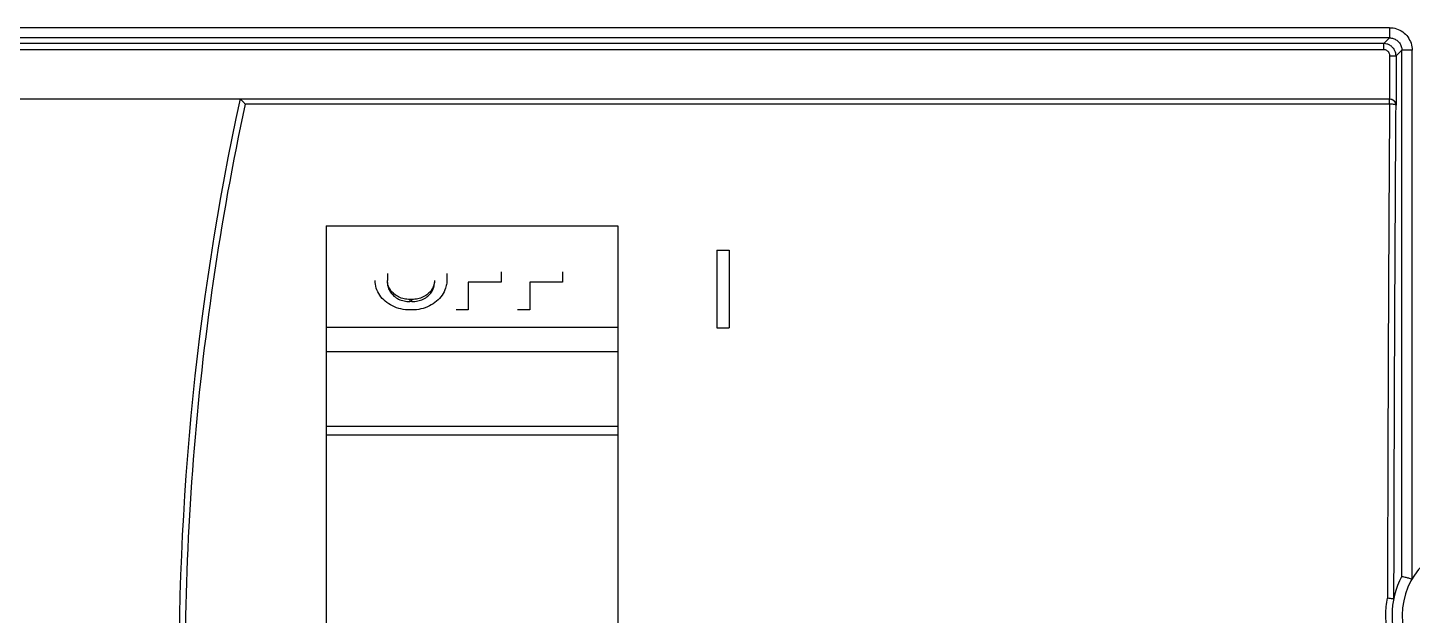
# Model space of a CAD drawing. Extents: x 0 to 607, y 0 to 244.
# Drawn here: x 468.2 to 535.8, y 140.8 to 169.5 of the extents above; entities that cross this region are included whole.
import ezdxf

# ---------------------------------------------------------------- set-up
doc = ezdxf.new("R2010")
doc.units = 0

# ---------------------------------------------------------------- blocks, each defined once
blk = doc.blocks.new('grfgd')
for p, q in [((61525.297, -3281.35), (61435.74, -3281.35)), ((61525.299, -3281.35), (61525.3, -3281.849)), ((61525.3, -3281.849), (61435.74, -3281.849)), ((61525.3, -3281.849), (61525.019, -3282.13)), ((61525.019, -3282.43), (61436.018, -3282.43)), ((61525.019, -3282.13), (61436.021, -3282.13)), ((61525.019, -3282.43), (61525.019, -3282.13)), ((61525.899, -3282.449), (61525.618, -3282.73)), ((61526.399, -3282.449), (61525.899, -3282.449)), ((61525.899, -3308.131), (61525.899, -3282.449)), ((61526.399, -3308.262), (61526.399, -3282.451)), ((61525.318, -3282.73), (61525.618, -3282.73)), ((61525.318, -3284.828), (61525.318, -3282.73)), ((61525.618, -3282.73), (61525.618, -3285.128)), ((61435.439, -3284.828), (61525.299, -3284.828)), ((61525.299, -3285.084), (61469.446, -3285.084)), ((61525.299, -3285.084), (61525.299, -3284.828)), ((61525.599, -3285.128), (61525.618, -3285.128)), ((61473.395, -3291.016), (61473.395, -3336.231)), ((61473.395, -3291.016), (61487.645, -3291.016)), ((61487.645, -3291.016), (61487.645, -3336.231)), ((61492.47, -3292.208), (61492.47, -3296.008)), ((61492.47, -3292.208), (61493.07, -3292.208)), ((61493.07, -3292.208), (61493.07, -3296.008)), ((61476.391, -3293.349), (61476.391, -3293.687)), ((61479.291, -3293.351), (61479.291, -3293.69)), ((61481.941, -3293.268), (61481.941, -3293.775)), ((61484.941, -3293.267), (61484.941, -3293.775)), ((61480.341, -3293.775), (61480.341, -3295.129)), ((61481.941, -3293.775), (61480.341, -3293.775)), ((61483.341, -3293.775), (61483.341, -3295.128)), ((61484.941, -3293.775), (61483.341, -3293.775)), ((61477.491, -3294.617), (61477.491, -3294.724)), ((61477.591, -3294.617), (61477.491, -3294.617)), ((61477.591, -3294.724), (61477.491, -3294.724)), ((61477.591, -3294.724), (61477.591, -3294.617)), ((61477.591, -3295.129), (61477.491, -3295.129)), ((61480.341, -3295.129), (61479.741, -3295.129)), ((61483.341, -3295.128), (61482.741, -3295.128)), ((61487.645, -3295.994), (61473.395, -3295.994)), ((61492.47, -3296.008), (61493.07, -3296.008)), ((61487.645, -3297.175), (61473.395, -3297.175)), ((61487.645, -3300.812), (61473.395, -3300.812)), ((61473.395, -3301.22), (61487.645, -3301.22)), ((61525.898, -3308.132), (61525.898, -3308.132))]:
    blk.add_line(p, q)
for points in [[(61525.899, -3308.131), (61525.899, -3308.131), (61525.899, -3308.131), (61525.899, -3308.131), (61525.899, -3308.131), (61525.899, -3308.131), (61525.898, -3308.131), (61525.898, -3308.132), (61525.898, -3308.132)], [(61525.498, -3309.242), (61525.498, -3309.243), (61525.498, -3309.243), (61525.498, -3309.242), (61525.498, -3309.242), (61525.498, -3309.242), (61525.498, -3309.242), (61525.498, -3309.242), (61525.498, -3309.242), (61525.498, -3309.241)]]:
    blk.add_lwpolyline(points)
for centre, radius, start, end in [((61597.22, -3312.628), 131, 167.74789, 195.0927), ((61529.42, -3310.028), 3.5, 90, 270), ((61529.42, -3310.028), 4, 151.69761, 208.30239)]:
    blk.add_arc(centre, radius, start, end)
for points, knots in [([(61525.297, -3281.35), (61525.411, -3281.35), (61525.642, -3281.385), (61525.955, -3281.543), (61526.205, -3281.793), (61526.363, -3282.107), (61526.399, -3282.338), (61526.399, -3282.451)], [0, 0, 0, 0, 0.340671, 0.687476, 1.036008, 1.382788, 1.724145, 1.724145, 1.724145, 1.724145]), ([(61525.3, -3281.849), (61525.361, -3281.849), (61525.487, -3281.868), (61525.657, -3281.954), (61525.794, -3282.091), (61525.88, -3282.261), (61525.899, -3282.387), (61525.899, -3282.449)], [0, 0, 0, 0, 0.1847388, 0.3739134, 0.5640053, 0.7532752, 0.9383184, 0.9383184, 0.9383184, 0.9383184]), ([(61525.618, -3282.73), (61525.618, -3282.682), (61525.606, -3282.583), (61525.55, -3282.438), (61525.453, -3282.306), (61525.323, -3282.205), (61525.174, -3282.144), (61525.069, -3282.13), (61525.019, -3282.13)], [0, 0, 0, 0, 0.142156, 0.2977724, 0.4607891, 0.6256137, 0.7868498, 0.9386372, 0.9386372, 0.9386372, 0.9386372]), ([(61525.318, -3282.73), (61525.318, -3282.706), (61525.312, -3282.656), (61525.285, -3282.584), (61525.236, -3282.518), (61525.171, -3282.467), (61525.096, -3282.437), (61525.044, -3282.43), (61525.019, -3282.43)], [0, 0, 0, 0, 0.0711985, 0.1490767, 0.2305917, 0.3129727, 0.3935624, 0.4694722, 0.4694722, 0.4694722, 0.4694722]), ([(61469.446, -3285.084), (61468.831, -3287.947), (61467.793, -3293.706), (61466.82, -3302.416), (61466.431, -3311.156), (61466.625, -3319.899), (61467.402, -3328.621), (61468.764, -3337.296), (61470.061, -3343.015), (61470.806, -3345.856)], [0, 0, 0, 0, 8.784619, 17.538219, 26.275587, 35.009909, 43.755075, 52.525371, 61.333757, 61.333757, 61.333757, 61.333757]), ([(61469.206, -3284.828), (61469.228, -3284.828), (61469.27, -3284.894), (61469.352, -3284.966), (61469.413, -3285.044), (61469.446, -3285.084)], [0, 0, 0, 0, 0.0650779, 0.1949253, 0.3517459, 0.3517459, 0.3517459, 0.3517459]), ([(61525.299, -3285.084), (61525.273, -3289.09), (61525.23, -3297.129), (61525.206, -3305.167), (61525.198, -3309.2)], [0, 0, 0, 0, 12.016972, 24.11603, 24.11603, 24.11603, 24.11603]), ([(61525.599, -3285.128), (61525.594, -3285.113), (61525.527, -3285.103), (61525.438, -3285.087), (61525.348, -3285.085), (61525.299, -3285.084)], [0, 0, 0, 0, 0.0492563, 0.1595612, 0.3059499, 0.3059499, 0.3059499, 0.3059499]), ([(61525.305, -3284.828), (61525.341, -3284.828), (61525.407, -3284.84), (61525.493, -3284.887), (61525.559, -3284.952), (61525.604, -3285.034), (61525.617, -3285.097), (61525.618, -3285.128)], [0, 0, 0, 0, 0.1058897, 0.1979548, 0.2888815, 0.3803438, 0.4759372, 0.4759372, 0.4759372, 0.4759372]), ([(61525.449, -3284.869), (61525.494, -3284.894), (61525.571, -3284.971), (61525.599, -3285.077), (61525.599, -3285.128)], [0, 0, 0, 0, 0.1552175, 0.3104991, 0.3104991, 0.3104991, 0.3104991]), ([(61525.599, -3285.128), (61525.582, -3287.796), (61525.551, -3293.142), (61525.517, -3301.18), (61525.503, -3306.551), (61525.498, -3309.242)], [0, 0, 0, 0, 8.001775, 16.039848, 24.11434, 24.11434, 24.11434, 24.11434]), ([(61477.491, -3295.129), (61477.343, -3295.129), (61477.05, -3295.096), (61476.638, -3294.953), (61476.282, -3294.725), (61476.006, -3294.424), (61475.831, -3294.072), (61475.791, -3293.816), (61475.791, -3293.69)], [0, 0, 0, 0, 0.442714, 0.87718, 1.296976, 1.699166, 2.085462, 2.462276, 2.462276, 2.462276, 2.462276]), ([(61477.491, -3294.617), (61477.395, -3294.617), (61477.205, -3294.596), (61476.938, -3294.504), (61476.709, -3294.356), (61476.53, -3294.162), (61476.417, -3293.934), (61476.391, -3293.768), (61476.391, -3293.687)], [0, 0, 0, 0, 0.28723, 0.568172, 0.839135, 1.098727, 1.348473, 1.592842, 1.592842, 1.592842, 1.592842]), ([(61476.391, -3293.793), (61476.391, -3293.875), (61476.417, -3294.04), (61476.53, -3294.269), (61476.709, -3294.462), (61476.938, -3294.61), (61477.205, -3294.703), (61477.395, -3294.724), (61477.491, -3294.724)], [0, 0, 0, 0, 0.244351, 0.494085, 0.753671, 1.024637, 1.305591, 1.592842, 1.592842, 1.592842, 1.592842]), ([(61477.591, -3294.724), (61477.687, -3294.724), (61477.877, -3294.703), (61478.143, -3294.61), (61478.373, -3294.462), (61478.551, -3294.269), (61478.665, -3294.041), (61478.691, -3293.875), (61478.691, -3293.793)], [0, 0, 0, 0, 0.28723, 0.568172, 0.839135, 1.098727, 1.348473, 1.592842, 1.592842, 1.592842, 1.592842]), ([(61479.284, -3293.817), (61479.275, -3293.9), (61479.232, -3294.109), (61479.075, -3294.424), (61478.8, -3294.725), (61478.444, -3294.953), (61478.032, -3295.096), (61477.738, -3295.129), (61477.591, -3295.129)], [0, 0, 0, 0, 0.250675, 0.636971, 1.039161, 1.458956, 1.893422, 2.336137, 2.336137, 2.336137, 2.336137]), ([(61478.674, -3293.85), (61478.668, -3293.876), (61478.64, -3293.983), (61478.551, -3294.162), (61478.373, -3294.356), (61478.143, -3294.504), (61477.877, -3294.596), (61477.687, -3294.617), (61477.591, -3294.617)], [0, 0, 0, 0, 0.081219, 0.330953, 0.59054, 0.861506, 1.142459, 1.429711, 1.429711, 1.429711, 1.429711]), ([(61525.899, -3308.131), (61525.914, -3308.135), (61525.967, -3308.148), (61526.072, -3308.175), (61526.224, -3308.215), (61526.338, -3308.245), (61526.399, -3308.262)], [0, 0, 0, 0, 0.0469811, 0.1622253, 0.3268584, 0.5162976, 0.5162976, 0.5162976, 0.5162976]), ([(61525.195, -3310.814), (61525.145, -3310.549), (61525.094, -3310.007), (61525.147, -3309.466), (61525.198, -3309.2)], [0, 0, 0, 0, 0.809574, 1.620943, 1.620943, 1.620943, 1.620943]), ([(61525.498, -3309.242), (61525.487, -3309.231), (61525.427, -3309.234), (61525.334, -3309.211), (61525.247, -3309.205), (61525.198, -3309.2)], [0, 0, 0, 0, 0.0458528, 0.1561509, 0.3029327, 0.3029327, 0.3029327, 0.3029327])]:
    blk.add_open_spline(points, degree=3, knots=knots)
for points in [[(61525.299, -3284.828), (61525.336, -3284.828), (61525.374, -3284.836), (61525.409, -3284.849)], [(61525.409, -3284.849), (61525.423, -3284.855), (61525.436, -3284.861), (61525.449, -3284.869)], [(61478.691, -3293.687), (61478.691, -3293.741), (61478.685, -3293.796), (61478.674, -3293.85)], [(61479.291, -3293.69), (61479.291, -3293.732), (61479.288, -3293.775), (61479.284, -3293.817)]]:
    blk.add_open_spline(points, degree=3)
blk = doc.blocks.new('fdgdfhđjgf')
blk.add_blockref('grfgd', (-18.578, 615.29))
blk = doc.blocks.new('dfhfeher')
blk.add_blockref('fdgdfhđjgf', (10242.189, 9109.554))

msp = doc.modelspace()

# ---------------------------------------------------------------- block references
msp.add_blockref('dfhfeher', (-71214.232, -6273.994))

doc.saveas('drawing.dxf')
